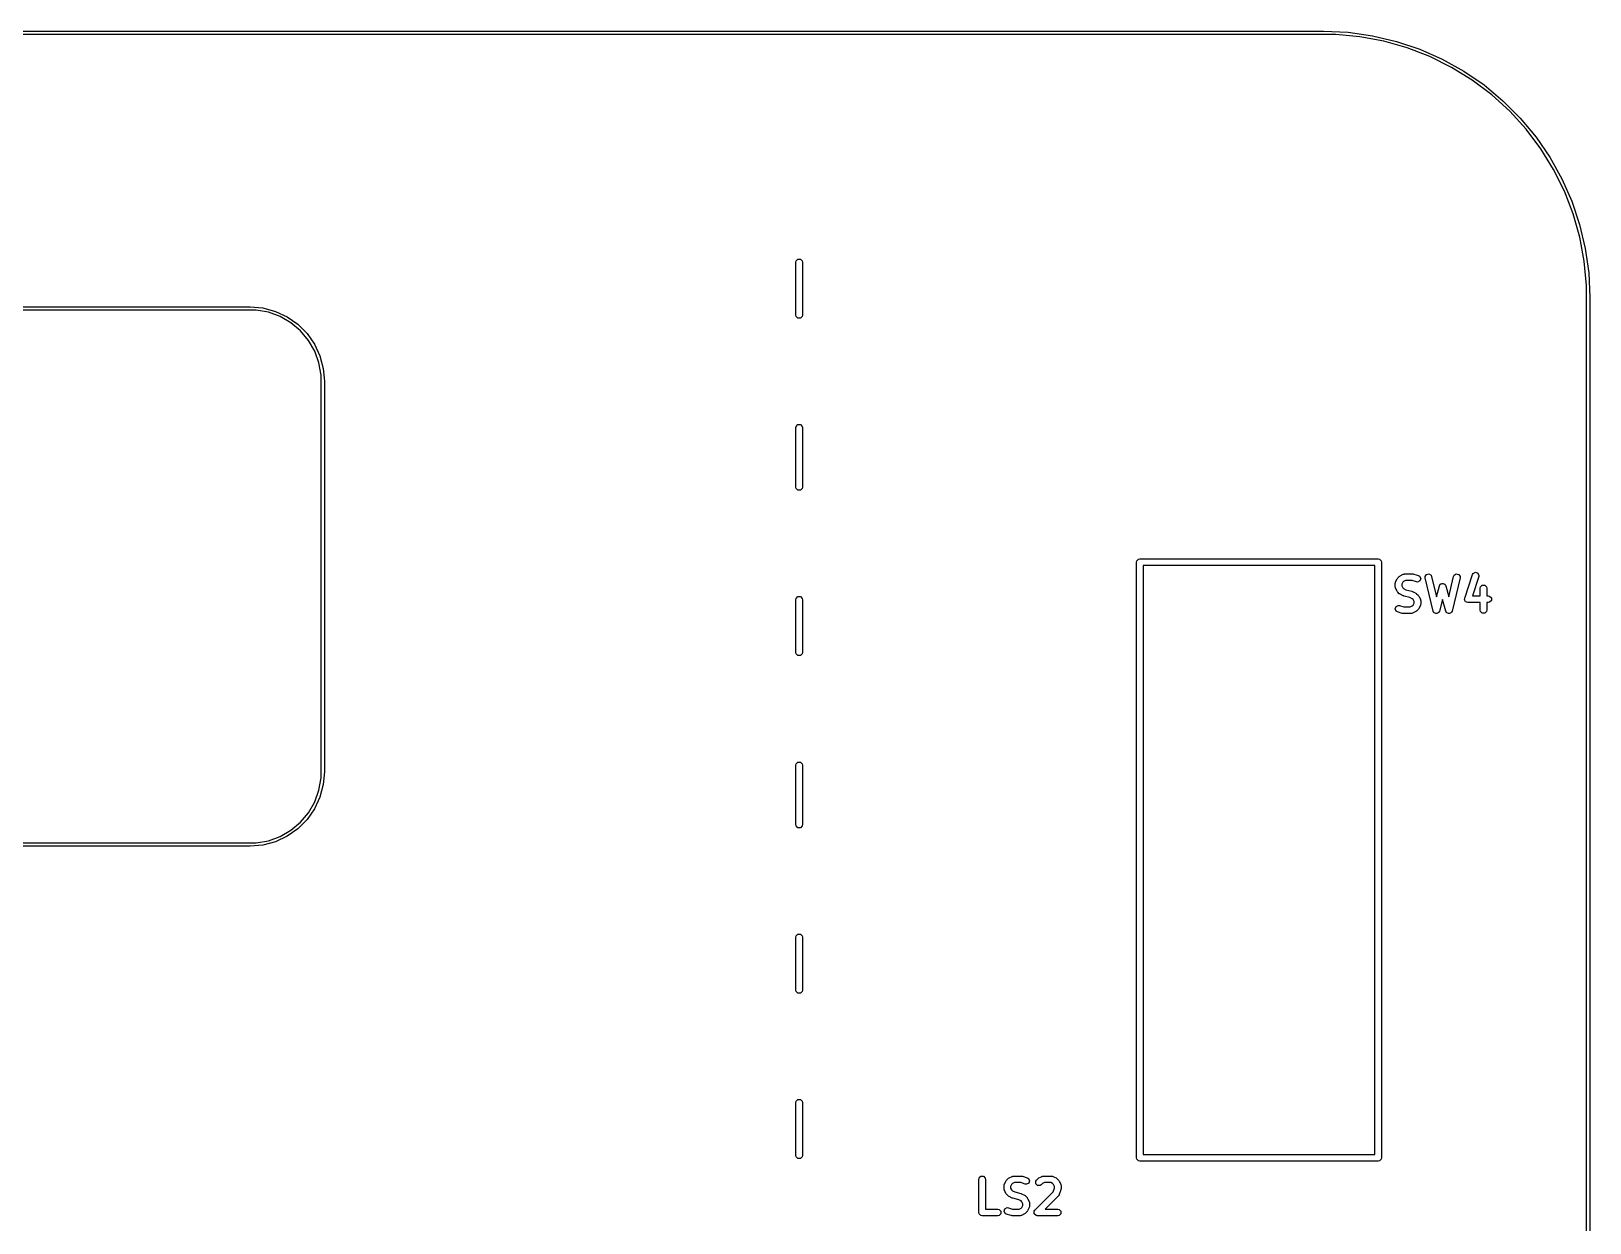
# Model space of a CAD drawing. Header units: inches. Extents: x 0.47 to 2.28, y -2.25 to -0.47.
# Drawn here: x 1.357 to 2.284, y -1.18 to -0.471 of the extents above; entities that cross this region are included whole.
import ezdxf

# ---------------------------------------------------------------- set-up
doc = ezdxf.new("R2010")
doc.units = ezdxf.units.IN
doc.header["$MEASUREMENT"] = 0
doc.layers.add('F.Silkscreen', color=41, linetype='CONTINUOUS', true_color=0xf2eda1)

msp = doc.modelspace()

# ---------------------------------------------------------------- linework, layer by layer
at = {"layer": 'F.Silkscreen', "linetype": 'CONTINUOUS'}
for p, q in [((0.62992, -0.47146), (2.12598, -0.47146)), ((2.12598, -0.47146), (2.14061, -0.47213)), ((2.14061, -0.47213), (2.1551, -0.47415)), ((2.12598, -0.47343), (0.62992, -0.47343)), ((2.13322, -0.47343), (2.12598, -0.47343)), ((2.14763, -0.47476), (2.13322, -0.47343)), ((2.16185, -0.47742), (2.14763, -0.47476)), ((2.1551, -0.47415), (2.16935, -0.47751)), ((2.17577, -0.48138), (2.16185, -0.47742)), ((2.16935, -0.47751), (2.18323, -0.48216)), ((2.18926, -0.48661), (2.17577, -0.48138)), ((2.18323, -0.48216), (2.19662, -0.48807)), ((2.20222, -0.49306), (2.18926, -0.48661)), ((2.19662, -0.48807), (2.20941, -0.49519)), ((2.21452, -0.50067), (2.20222, -0.49306)), ((2.20941, -0.49519), (2.22148, -0.50346)), ((2.22607, -0.50939), (2.21452, -0.50067)), ((2.22148, -0.50346), (2.23274, -0.51281)), ((2.23676, -0.51914), (2.22607, -0.50939)), ((2.23274, -0.51281), (2.24309, -0.52316)), ((2.24651, -0.52984), (2.23676, -0.51914)), ((2.24309, -0.52316), (2.25244, -0.53443)), ((2.25523, -0.54139), (2.24651, -0.52984)), ((2.25244, -0.53443), (2.26071, -0.5465)), ((2.26285, -0.55369), (2.25523, -0.54139)), ((2.26071, -0.5465), (2.26784, -0.55929)), ((2.2693, -0.56664), (2.26285, -0.55369)), ((2.26784, -0.55929), (2.27375, -0.57268)), ((2.27453, -0.58014), (2.2693, -0.56664)), ((2.27375, -0.57268), (2.2784, -0.58656)), ((2.27849, -0.59405), (2.27453, -0.58014)), ((2.2784, -0.58656), (2.28175, -0.6008)), ((2.28115, -0.60828), (2.27849, -0.59405)), ((2.28175, -0.6008), (2.28377, -0.6153)), ((1.81201, -0.6089), (1.81216, -0.60814)), ((1.81201, -0.64039), (1.81201, -0.6089)), ((1.81216, -0.60814), (1.81322, -0.60708)), ((1.81322, -0.60708), (1.81473, -0.60708)), ((1.81473, -0.60708), (1.8158, -0.60814)), ((1.8158, -0.60814), (1.81594, -0.6089)), ((1.81594, -0.6089), (1.81594, -0.64039)), ((2.28248, -0.62269), (2.28115, -0.60828)), ((2.28377, -0.6153), (2.28445, -0.62992)), ((2.28248, -0.62992), (2.28248, -0.62269)), ((2.28248, -2.08661), (2.28248, -0.62992)), ((2.28445, -0.62992), (2.28445, -2.08661)), ((1.32185, -0.63547), (1.4872, -0.63547)), ((1.4872, -0.63744), (1.32185, -0.63744)), ((1.4872, -0.63547), (1.4949, -0.63615)), ((1.49091, -0.63744), (1.4872, -0.63744)), ((1.4982, -0.63873), (1.49091, -0.63744)), ((1.4949, -0.63615), (1.50235, -0.63814)), ((1.50516, -0.64126), (1.4982, -0.63873)), ((1.50235, -0.63814), (1.50935, -0.64141)), ((1.51157, -0.64496), (1.50516, -0.64126)), ((1.50935, -0.64141), (1.51567, -0.64583)), ((1.51725, -0.64972), (1.51157, -0.64496)), ((1.51567, -0.64583), (1.52113, -0.65129)), ((1.81216, -0.64115), (1.81201, -0.64039)), ((1.81322, -0.64221), (1.81216, -0.64115)), ((1.81473, -0.64221), (1.81322, -0.64221)), ((1.8158, -0.64115), (1.81473, -0.64221)), ((1.81594, -0.64039), (1.8158, -0.64115)), ((1.52201, -0.6554), (1.51725, -0.64972)), ((1.52113, -0.65129), (1.52556, -0.65762)), ((1.52571, -0.66181), (1.52201, -0.6554)), ((1.52556, -0.65762), (1.52882, -0.66462)), ((1.52824, -0.66877), (1.52571, -0.66181)), ((1.52882, -0.66462), (1.53082, -0.67207)), ((1.52953, -0.67606), (1.52824, -0.66877)), ((1.52953, -0.67976), (1.52953, -0.67606)), ((1.53082, -0.67207), (1.5315, -0.67976)), ((1.52953, -0.91205), (1.52953, -0.67976)), ((1.5315, -0.67976), (1.5315, -0.91205)), ((1.81201, -0.70732), (1.81216, -0.70657)), ((1.81201, -0.74276), (1.81201, -0.70732)), ((1.81216, -0.70657), (1.81322, -0.7055)), ((1.81322, -0.7055), (1.81473, -0.7055)), ((1.81473, -0.7055), (1.8158, -0.70657)), ((1.8158, -0.70657), (1.81594, -0.70732)), ((1.81594, -0.70732), (1.81594, -0.74276)), ((1.81216, -0.74351), (1.81201, -0.74276)), ((1.81322, -0.74457), (1.81216, -0.74351)), ((1.81473, -0.74457), (1.81322, -0.74457)), ((1.8158, -0.74351), (1.81473, -0.74457)), ((1.81594, -0.74276), (1.8158, -0.74351)), ((2.01476, -0.7874), (2.01491, -0.78665)), ((2.01476, -1.14173), (2.01476, -0.7874)), ((2.01491, -0.78665), (2.01598, -0.78558)), ((2.01598, -0.78558), (2.01673, -0.78543)), ((2.01673, -0.78543), (2.0876, -0.78543)), ((2.0876, -0.78543), (2.15846, -0.78543)), ((2.15846, -0.78543), (2.15922, -0.78558)), ((2.15922, -0.78558), (2.16028, -0.78665)), ((2.16028, -0.78665), (2.16043, -0.7874)), ((2.16043, -0.7874), (2.16043, -1.14173)), ((2.0187, -0.78937), (2.0187, -1.13976)), ((2.0876, -0.78937), (2.0187, -0.78937)), ((2.1565, -0.78937), (2.0876, -0.78937)), ((2.1565, -1.13976), (2.1565, -0.78937)), ((2.16884, -0.79917), (2.16978, -0.7973)), ((2.16978, -0.7973), (2.16997, -0.79705)), ((2.16997, -0.79705), (2.17015, -0.79679)), ((2.17015, -0.79679), (2.17109, -0.79585)), ((2.17109, -0.79585), (2.17135, -0.79567)), ((2.17135, -0.79567), (2.1716, -0.79548)), ((2.1716, -0.79548), (2.17347, -0.79454)), ((2.17347, -0.79454), (2.17357, -0.79452)), ((2.17357, -0.79452), (2.1736, -0.79448)), ((2.1736, -0.79448), (2.17391, -0.79442)), ((2.17391, -0.79442), (2.17421, -0.79434)), ((2.17421, -0.79434), (2.17426, -0.79435)), ((2.17426, -0.79435), (2.17435, -0.79434)), ((2.17435, -0.79434), (2.17904, -0.79434)), ((2.17904, -0.79434), (2.17935, -0.7944)), ((2.17935, -0.7944), (2.17966, -0.79444)), ((2.17966, -0.79444), (2.18247, -0.79537)), ((2.18247, -0.79537), (2.18314, -0.79575)), ((2.18314, -0.79575), (2.18382, -0.7971)), ((2.18382, -0.7971), (2.18334, -0.79853)), ((2.18647, -0.79599), (2.18726, -0.79471)), ((2.1865, -0.79676), (2.18647, -0.79599)), ((2.19119, -0.81644), (2.1865, -0.79676)), ((2.18726, -0.79471), (2.18873, -0.79436)), ((2.18873, -0.79436), (2.19001, -0.79515)), ((2.19001, -0.79515), (2.19033, -0.79585)), ((2.19033, -0.79585), (2.19321, -0.80794)), ((2.20049, -0.80794), (2.20337, -0.79585)), ((2.2072, -0.79676), (2.20251, -0.81644)), ((2.20337, -0.79585), (2.20369, -0.79515)), ((2.20369, -0.79515), (2.20498, -0.79436)), ((2.20498, -0.79436), (2.20644, -0.79471)), ((2.20644, -0.79471), (2.20723, -0.79599)), ((2.20723, -0.79599), (2.2072, -0.79676)), ((2.20998, -0.8088), (2.21467, -0.79474)), ((2.2184, -0.79599), (2.21458, -0.80746)), ((2.21467, -0.79474), (2.21505, -0.79408)), ((2.21505, -0.79408), (2.2164, -0.7934)), ((2.2164, -0.7934), (2.21783, -0.79388)), ((2.21783, -0.79388), (2.2185, -0.79523)), ((2.2185, -0.79523), (2.2184, -0.79599)), ((2.16864, -0.79991), (2.16872, -0.79961)), ((2.16865, -0.79996), (2.16864, -0.79991)), ((2.16864, -0.80005), (2.16865, -0.79996)), ((2.16864, -0.80193), (2.16864, -0.80005)), ((2.16865, -0.80202), (2.16864, -0.80193)), ((2.16864, -0.80207), (2.16865, -0.80202)), ((2.16872, -0.80237), (2.16864, -0.80207)), ((2.16872, -0.79961), (2.16879, -0.7993)), ((2.16879, -0.80268), (2.16872, -0.80237)), ((2.16879, -0.7993), (2.16882, -0.79927)), ((2.16882, -0.80271), (2.16879, -0.80268)), ((2.16882, -0.79927), (2.16884, -0.79917)), ((2.16884, -0.80281), (2.16882, -0.80271)), ((2.16978, -0.80468), (2.16884, -0.80281)), ((2.16997, -0.80493), (2.16978, -0.80468)), ((2.17015, -0.80519), (2.16997, -0.80493)), ((2.17109, -0.80613), (2.17015, -0.80519)), ((2.17135, -0.80631), (2.17109, -0.80613)), ((2.1716, -0.8065), (2.17135, -0.80631)), ((2.17347, -0.80744), (2.1716, -0.8065)), ((2.17316, -0.79934), (2.17257, -0.80052)), ((2.17257, -0.80052), (2.17257, -0.80146)), ((2.17257, -0.80146), (2.17316, -0.80264)), ((2.17364, -0.79886), (2.17316, -0.79934)), ((2.17316, -0.80264), (2.17364, -0.80312)), ((2.17482, -0.79827), (2.17364, -0.79886)), ((2.17364, -0.80312), (2.17504, -0.80382)), ((2.17872, -0.79827), (2.17482, -0.79827)), ((2.17504, -0.80382), (2.17858, -0.80471)), ((2.17858, -0.80471), (2.17878, -0.8048)), ((2.18123, -0.79911), (2.17872, -0.79827)), ((2.17878, -0.8048), (2.17898, -0.80485)), ((2.17898, -0.80485), (2.18086, -0.80579)), ((2.18086, -0.80579), (2.18111, -0.80598)), ((2.18111, -0.80598), (2.18137, -0.80616)), ((2.18199, -0.7992), (2.18123, -0.79911)), ((2.18137, -0.80616), (2.18231, -0.8071)), ((2.18334, -0.79853), (2.18199, -0.7992)), ((2.19321, -0.80794), (2.19495, -0.80142)), ((2.19495, -0.80142), (2.19529, -0.80073)), ((2.19529, -0.80073), (2.19552, -0.8006)), ((2.19552, -0.8006), (2.19565, -0.80036)), ((2.19565, -0.80036), (2.19615, -0.80023)), ((2.19615, -0.80023), (2.19659, -0.79998)), ((2.19659, -0.79998), (2.19685, -0.80005)), ((2.19685, -0.80005), (2.19711, -0.79998)), ((2.19711, -0.79998), (2.19755, -0.80023)), ((2.19755, -0.80023), (2.19805, -0.80036)), ((2.19805, -0.80036), (2.19818, -0.8006)), ((2.19818, -0.8006), (2.19841, -0.80073)), ((2.19841, -0.80073), (2.19875, -0.80142)), ((2.19875, -0.80142), (2.20049, -0.80794)), ((2.21925, -0.80287), (2.2194, -0.80211)), ((2.21925, -0.80746), (2.21925, -0.80287)), ((2.2194, -0.80211), (2.22047, -0.80105)), ((2.22047, -0.80105), (2.22198, -0.80105)), ((2.22198, -0.80105), (2.22304, -0.80211)), ((2.22304, -0.80211), (2.22319, -0.80287)), ((2.22319, -0.80287), (2.22319, -0.80746)), ((1.81201, -0.80969), (1.81216, -0.80893)), ((1.81201, -0.84118), (1.81201, -0.80969)), ((1.81216, -0.80893), (1.81322, -0.80787)), ((1.81322, -0.80787), (1.81473, -0.80787)), ((1.81473, -0.80787), (1.8158, -0.80893)), ((1.8158, -0.80893), (1.81594, -0.80969)), ((1.81594, -0.80969), (1.81594, -0.84118)), ((2.16864, -0.81519), (2.16912, -0.81376)), ((2.16931, -0.81654), (2.16864, -0.81519)), ((2.16912, -0.81376), (2.17046, -0.81309)), ((2.17046, -0.81309), (2.17123, -0.81318)), ((2.17123, -0.81318), (2.17374, -0.81402)), ((2.17368, -0.80749), (2.17347, -0.80744)), ((2.17388, -0.80759), (2.17368, -0.80749)), ((2.17374, -0.81402), (2.17764, -0.81402)), ((2.17742, -0.80847), (2.17388, -0.80759)), ((2.17881, -0.80917), (2.17742, -0.80847)), ((2.17764, -0.81402), (2.17881, -0.81343)), ((2.1793, -0.80966), (2.17881, -0.80917)), ((2.17881, -0.81343), (2.1793, -0.81295)), ((2.17988, -0.81083), (2.1793, -0.80966)), ((2.1793, -0.81295), (2.17988, -0.81177)), ((2.17988, -0.81177), (2.17988, -0.81083)), ((2.18231, -0.81551), (2.18137, -0.81644)), ((2.18231, -0.8071), (2.18248, -0.80736)), ((2.18248, -0.81524), (2.18231, -0.81551)), ((2.18248, -0.80736), (2.18268, -0.80761)), ((2.18268, -0.81499), (2.18248, -0.81524)), ((2.18268, -0.80761), (2.18361, -0.80948)), ((2.18361, -0.81312), (2.18268, -0.81499)), ((2.18361, -0.80948), (2.18364, -0.80958)), ((2.18364, -0.81302), (2.18361, -0.81312)), ((2.18364, -0.80958), (2.18367, -0.80961)), ((2.18367, -0.81299), (2.18364, -0.81302)), ((2.18367, -0.80961), (2.18373, -0.80992)), ((2.18373, -0.81268), (2.18367, -0.81299)), ((2.18373, -0.80992), (2.18382, -0.81022)), ((2.18382, -0.81238), (2.18373, -0.81268)), ((2.18382, -0.81022), (2.1838, -0.81027)), ((2.1838, -0.81027), (2.18382, -0.81036)), ((2.18382, -0.81224), (2.1838, -0.81234)), ((2.1838, -0.81234), (2.18382, -0.81238)), ((2.18382, -0.81036), (2.18382, -0.81224)), ((2.19685, -0.80957), (2.195, -0.8165)), ((2.1987, -0.8165), (2.19685, -0.80957)), ((2.20988, -0.80957), (2.20998, -0.8088)), ((2.21003, -0.80986), (2.20988, -0.80957)), ((2.21003, -0.81018), (2.21003, -0.80986)), ((2.21035, -0.8105), (2.21003, -0.81018)), ((2.21056, -0.81091), (2.21035, -0.8105)), ((2.21087, -0.81102), (2.21056, -0.81091)), ((2.2111, -0.81125), (2.21087, -0.81102)), ((2.21185, -0.8114), (2.2111, -0.81125)), ((2.21925, -0.8114), (2.21185, -0.8114)), ((2.21458, -0.80746), (2.21925, -0.80746)), ((2.21925, -0.81599), (2.21925, -0.8114)), ((2.2194, -0.81674), (2.21925, -0.81599)), ((2.22319, -0.81599), (2.22304, -0.81674)), ((2.22319, -0.80746), (2.22403, -0.80746)), ((2.22403, -0.8114), (2.22319, -0.8114)), ((2.22319, -0.8114), (2.22319, -0.81599)), ((2.22403, -0.80746), (2.22479, -0.80761)), ((2.22479, -0.81125), (2.22403, -0.8114)), ((2.22479, -0.80761), (2.22585, -0.80867)), ((2.22585, -0.81018), (2.22479, -0.81125)), ((2.22585, -0.80867), (2.22585, -0.81018)), ((2.16998, -0.81692), (2.16931, -0.81654)), ((2.17279, -0.81786), (2.16998, -0.81692)), ((2.17311, -0.8179), (2.17279, -0.81786)), ((2.17342, -0.81796), (2.17311, -0.8179)), ((2.1781, -0.81796), (2.17342, -0.81796)), ((2.1782, -0.81794), (2.1781, -0.81796)), ((2.17824, -0.81795), (2.1782, -0.81794)), ((2.17855, -0.81787), (2.17824, -0.81795)), ((2.17886, -0.81781), (2.17855, -0.81787)), ((2.17889, -0.81778), (2.17886, -0.81781)), ((2.17898, -0.81775), (2.17889, -0.81778)), ((2.18086, -0.81681), (2.17898, -0.81775)), ((2.18111, -0.81662), (2.18086, -0.81681)), ((2.18137, -0.81644), (2.18111, -0.81662)), ((2.19151, -0.81714), (2.19119, -0.81644)), ((2.19176, -0.8173), (2.19151, -0.81714)), ((2.1919, -0.81755), (2.19176, -0.8173)), ((2.19237, -0.81768), (2.1919, -0.81755)), ((2.19279, -0.81793), (2.19237, -0.81768)), ((2.19308, -0.81786), (2.19279, -0.81793)), ((2.19336, -0.81794), (2.19308, -0.81786)), ((2.19378, -0.8177), (2.19336, -0.81794)), ((2.19425, -0.81758), (2.19378, -0.8177)), ((2.19441, -0.81733), (2.19425, -0.81758)), ((2.19466, -0.81718), (2.19441, -0.81733)), ((2.195, -0.8165), (2.19466, -0.81718)), ((2.19904, -0.81718), (2.1987, -0.8165)), ((2.19929, -0.81733), (2.19904, -0.81718)), ((2.19945, -0.81758), (2.19929, -0.81733)), ((2.19992, -0.8177), (2.19945, -0.81758)), ((2.20034, -0.81794), (2.19992, -0.8177)), ((2.20063, -0.81786), (2.20034, -0.81794)), ((2.20091, -0.81793), (2.20063, -0.81786)), ((2.20133, -0.81768), (2.20091, -0.81793)), ((2.2018, -0.81755), (2.20133, -0.81768)), ((2.20194, -0.8173), (2.2018, -0.81755)), ((2.20219, -0.81714), (2.20194, -0.8173)), ((2.20251, -0.81644), (2.20219, -0.81714)), ((2.22047, -0.81781), (2.2194, -0.81674)), ((2.22198, -0.81781), (2.22047, -0.81781)), ((2.22304, -0.81674), (2.22198, -0.81781)), ((1.81216, -0.84193), (1.81201, -0.84118)), ((1.81322, -0.843), (1.81216, -0.84193)), ((1.81473, -0.843), (1.81322, -0.843)), ((1.8158, -0.84193), (1.81473, -0.843)), ((1.81594, -0.84118), (1.8158, -0.84193)), ((1.81201, -0.90811), (1.81216, -0.90736)), ((1.81201, -0.94354), (1.81201, -0.90811)), ((1.81216, -0.90736), (1.81322, -0.90629)), ((1.81322, -0.90629), (1.81473, -0.90629)), ((1.81473, -0.90629), (1.8158, -0.90736)), ((1.8158, -0.90736), (1.81594, -0.90811)), ((1.81594, -0.90811), (1.81594, -0.94354)), ((1.52824, -0.92304), (1.52953, -0.91575)), ((1.52953, -0.91575), (1.52953, -0.91205)), ((1.5315, -0.91205), (1.53082, -0.91974)), ((1.52882, -0.9272), (1.52556, -0.93419)), ((1.52571, -0.93), (1.52824, -0.92304)), ((1.53082, -0.91974), (1.52882, -0.9272)), ((1.51725, -0.94209), (1.52201, -0.93642)), ((1.52556, -0.93419), (1.52113, -0.94052)), ((1.52201, -0.93642), (1.52571, -0.93)), ((1.51567, -0.94598), (1.50935, -0.9504)), ((1.51157, -0.94685), (1.51725, -0.94209)), ((1.52113, -0.94052), (1.51567, -0.94598)), ((1.81216, -0.9443), (1.81201, -0.94354)), ((1.81322, -0.94536), (1.81216, -0.9443)), ((1.81473, -0.94536), (1.81322, -0.94536)), ((1.8158, -0.9443), (1.81473, -0.94536)), ((1.81594, -0.94354), (1.8158, -0.9443)), ((1.32185, -0.95437), (1.4872, -0.95437)), ((1.4872, -0.95437), (1.49091, -0.95437)), ((1.49091, -0.95437), (1.4982, -0.95308)), ((1.50235, -0.95367), (1.4949, -0.95567)), ((1.4982, -0.95308), (1.50516, -0.95055)), ((1.50935, -0.9504), (1.50235, -0.95367)), ((1.50516, -0.95055), (1.51157, -0.94685)), ((1.4872, -0.95634), (1.32185, -0.95634)), ((1.4949, -0.95567), (1.4872, -0.95634)), ((1.81201, -1.01047), (1.81216, -1.00972)), ((1.81201, -1.04197), (1.81201, -1.01047)), ((1.81216, -1.00972), (1.81322, -1.00865)), ((1.81322, -1.00865), (1.81473, -1.00865)), ((1.81473, -1.00865), (1.8158, -1.00972)), ((1.8158, -1.00972), (1.81594, -1.01047)), ((1.81594, -1.01047), (1.81594, -1.04197)), ((1.81216, -1.04272), (1.81201, -1.04197)), ((1.81322, -1.04379), (1.81216, -1.04272)), ((1.81473, -1.04379), (1.81322, -1.04379)), ((1.8158, -1.04272), (1.81473, -1.04379)), ((1.81594, -1.04197), (1.8158, -1.04272)), ((1.81201, -1.1089), (1.81216, -1.10814)), ((1.81201, -1.14039), (1.81201, -1.1089)), ((1.81216, -1.10814), (1.81322, -1.10708)), ((1.81322, -1.10708), (1.81473, -1.10708)), ((1.81473, -1.10708), (1.8158, -1.10814)), ((1.8158, -1.10814), (1.81594, -1.1089)), ((1.81594, -1.1089), (1.81594, -1.14039)), ((1.81216, -1.14115), (1.81201, -1.14039)), ((1.81594, -1.14039), (1.8158, -1.14115)), ((2.0187, -1.13976), (2.0876, -1.13976)), ((2.0876, -1.13976), (2.1565, -1.13976)), ((1.81322, -1.14221), (1.81216, -1.14115)), ((1.81473, -1.14221), (1.81322, -1.14221)), ((1.8158, -1.14115), (1.81473, -1.14221)), ((2.01491, -1.14249), (2.01476, -1.14173)), ((2.01598, -1.14355), (2.01491, -1.14249)), ((2.01673, -1.1437), (2.01598, -1.14355)), ((2.0876, -1.1437), (2.01673, -1.1437)), ((2.15846, -1.1437), (2.0876, -1.1437)), ((2.15922, -1.14355), (2.15846, -1.1437)), ((2.16028, -1.14249), (2.15922, -1.14355)), ((2.16043, -1.14173), (2.16028, -1.14249)), ((1.92088, -1.15457), (1.92103, -1.15382)), ((1.92088, -1.17426), (1.92088, -1.15457)), ((1.92103, -1.15382), (1.9221, -1.15275)), ((1.9221, -1.15275), (1.92361, -1.15275)), ((1.92361, -1.15275), (1.92467, -1.15382)), ((1.92467, -1.15382), (1.92482, -1.15457)), ((1.92482, -1.15457), (1.92482, -1.17229)), ((1.93588, -1.15832), (1.9359, -1.15822)), ((1.93588, -1.1602), (1.93588, -1.15832)), ((1.93589, -1.15818), (1.93597, -1.15788)), ((1.9359, -1.15822), (1.93589, -1.15818)), ((1.93597, -1.15788), (1.93603, -1.15757)), ((1.93603, -1.15757), (1.93606, -1.15754)), ((1.93606, -1.15754), (1.93609, -1.15744)), ((1.93609, -1.15744), (1.93703, -1.15557)), ((1.93703, -1.15557), (1.93722, -1.15532)), ((1.93722, -1.15532), (1.9374, -1.15505)), ((1.9374, -1.15505), (1.93833, -1.15412)), ((1.93833, -1.15412), (1.9386, -1.15394)), ((1.9386, -1.15394), (1.93885, -1.15375)), ((1.93885, -1.15375), (1.94072, -1.15281)), ((1.94041, -1.15761), (1.93982, -1.15879)), ((1.93982, -1.15879), (1.93982, -1.15973)), ((1.94089, -1.15713), (1.94041, -1.15761)), ((1.94072, -1.15281), (1.94082, -1.15278)), ((1.94082, -1.15278), (1.94085, -1.15275)), ((1.94085, -1.15275), (1.94116, -1.15269)), ((1.94207, -1.15654), (1.94089, -1.15713)), ((1.94116, -1.15269), (1.94146, -1.15261)), ((1.94146, -1.15261), (1.9415, -1.15262)), ((1.9415, -1.15262), (1.9416, -1.1526)), ((1.9416, -1.1526), (1.94629, -1.1526)), ((1.94597, -1.15654), (1.94207, -1.15654)), ((1.94848, -1.15738), (1.94597, -1.15654)), ((1.94629, -1.1526), (1.9466, -1.15266)), ((1.9466, -1.15266), (1.94691, -1.1527)), ((1.94691, -1.1527), (1.94972, -1.15364)), ((1.94924, -1.15747), (1.94848, -1.15738)), ((1.95059, -1.1568), (1.94924, -1.15747)), ((1.94972, -1.15364), (1.95039, -1.15402)), ((1.95039, -1.15402), (1.95106, -1.15537)), ((1.95106, -1.15537), (1.95059, -1.1568)), ((1.95478, -1.15569), (1.95521, -1.15505)), ((1.95478, -1.1572), (1.95478, -1.15569)), ((1.95585, -1.15826), (1.95478, -1.1572)), ((1.95521, -1.15505), (1.95614, -1.15412)), ((1.95735, -1.15826), (1.95585, -1.15826)), ((1.95614, -1.15412), (1.95641, -1.15394)), ((1.95641, -1.15394), (1.95666, -1.15375)), ((1.95666, -1.15375), (1.95853, -1.15281)), ((1.95799, -1.15784), (1.95735, -1.15826)), ((1.9587, -1.15713), (1.95799, -1.15784)), ((1.95853, -1.15281), (1.95863, -1.15278)), ((1.95863, -1.15278), (1.95866, -1.15275)), ((1.95866, -1.15275), (1.95897, -1.15269)), ((1.95988, -1.15654), (1.9587, -1.15713)), ((1.95897, -1.15269), (1.95927, -1.15261)), ((1.95927, -1.15261), (1.95931, -1.15262)), ((1.95931, -1.15262), (1.95941, -1.1526)), ((1.95941, -1.1526), (1.9641, -1.1526)), ((1.96363, -1.15654), (1.95988, -1.15654)), ((1.96481, -1.15713), (1.96363, -1.15654)), ((1.9641, -1.1526), (1.96419, -1.15262)), ((1.96419, -1.15262), (1.96424, -1.15261)), ((1.96424, -1.15261), (1.96454, -1.15269)), ((1.96454, -1.15269), (1.96485, -1.15275)), ((1.96529, -1.15761), (1.96481, -1.15713)), ((1.96485, -1.15275), (1.96488, -1.15278)), ((1.96488, -1.15278), (1.96498, -1.15281)), ((1.96498, -1.15281), (1.96685, -1.15375)), ((1.96588, -1.15879), (1.96529, -1.15761)), ((1.96588, -1.15988), (1.96588, -1.15879)), ((1.96685, -1.15375), (1.9671, -1.15394)), ((1.9671, -1.15394), (1.96736, -1.15412)), ((1.96736, -1.15412), (1.9683, -1.15505)), ((1.9683, -1.15505), (1.96848, -1.15532)), ((1.96848, -1.15532), (1.96867, -1.15557)), ((1.96867, -1.15557), (1.96961, -1.15744)), ((1.96961, -1.15744), (1.96963, -1.15754)), ((1.96963, -1.15754), (1.96967, -1.15757)), ((1.96967, -1.15757), (1.96973, -1.15788)), ((1.96973, -1.15788), (1.96981, -1.15818)), ((1.96981, -1.15818), (1.9698, -1.15822)), ((1.9698, -1.15822), (1.96982, -1.15832)), ((1.96982, -1.15832), (1.96982, -1.1602)), ((1.9359, -1.16029), (1.93588, -1.1602)), ((1.93589, -1.16034), (1.9359, -1.16029)), ((1.93597, -1.16064), (1.93589, -1.16034)), ((1.93603, -1.16095), (1.93597, -1.16064)), ((1.93606, -1.16098), (1.93603, -1.16095)), ((1.93609, -1.16108), (1.93606, -1.16098)), ((1.93703, -1.16295), (1.93609, -1.16108)), ((1.93722, -1.1632), (1.93703, -1.16295)), ((1.9374, -1.16346), (1.93722, -1.1632)), ((1.93833, -1.1644), (1.9374, -1.16346)), ((1.9386, -1.16457), (1.93833, -1.1644)), ((1.93885, -1.16477), (1.9386, -1.16457)), ((1.94072, -1.16571), (1.93885, -1.16477)), ((1.93982, -1.15973), (1.94041, -1.1609)), ((1.94041, -1.1609), (1.94089, -1.16139)), ((1.94093, -1.16576), (1.94072, -1.16571)), ((1.94089, -1.16139), (1.94229, -1.16209)), ((1.94112, -1.16585), (1.94093, -1.16576)), ((1.94466, -1.16674), (1.94112, -1.16585)), ((1.94229, -1.16209), (1.94583, -1.16297)), ((1.94606, -1.16744), (1.94466, -1.16674)), ((1.94583, -1.16297), (1.94602, -1.16306)), ((1.94602, -1.16306), (1.94623, -1.16312)), ((1.94654, -1.16792), (1.94606, -1.16744)), ((1.94623, -1.16312), (1.94811, -1.16406)), ((1.94713, -1.1691), (1.94654, -1.16792)), ((1.94811, -1.16406), (1.94836, -1.16425)), ((1.94836, -1.16425), (1.94862, -1.16443)), ((1.94862, -1.16443), (1.94955, -1.16537)), ((1.94955, -1.16537), (1.94973, -1.16563)), ((1.94973, -1.16563), (1.94992, -1.16588)), ((1.94992, -1.16588), (1.95086, -1.16775)), ((1.95086, -1.16775), (1.95089, -1.16785)), ((1.95089, -1.16785), (1.95092, -1.16788)), ((1.95092, -1.16788), (1.95098, -1.16819)), ((1.95098, -1.16819), (1.95106, -1.16849)), ((1.95106, -1.16849), (1.95105, -1.16854)), ((1.95105, -1.16854), (1.95107, -1.16863)), ((1.95427, -1.17286), (1.96519, -1.16194)), ((1.9683, -1.1644), (1.96041, -1.17229)), ((1.96519, -1.16194), (1.96588, -1.15988)), ((1.96836, -1.16432), (1.9683, -1.1644)), ((1.9684, -1.1643), (1.96836, -1.16432)), ((1.96855, -1.16402), (1.9684, -1.1643)), ((1.96873, -1.16376), (1.96855, -1.16402)), ((1.96878, -1.16363), (1.96873, -1.16372)), ((1.96873, -1.16372), (1.96873, -1.16376)), ((1.96972, -1.16082), (1.96878, -1.16363)), ((1.96975, -1.16051), (1.96972, -1.16082)), ((1.96982, -1.1602), (1.96975, -1.16051)), ((1.92103, -1.17501), (1.92088, -1.17426)), ((1.9221, -1.17607), (1.92103, -1.17501)), ((1.92285, -1.17622), (1.9221, -1.17607)), ((1.93223, -1.17622), (1.92285, -1.17622)), ((1.92482, -1.17229), (1.93223, -1.17229)), ((1.93223, -1.17229), (1.93298, -1.17244)), ((1.93298, -1.17607), (1.93223, -1.17622)), ((1.93298, -1.17244), (1.93405, -1.1735)), ((1.93405, -1.17501), (1.93298, -1.17607)), ((1.93405, -1.1735), (1.93405, -1.17501)), ((1.93589, -1.17346), (1.93636, -1.17203)), ((1.93656, -1.17481), (1.93589, -1.17346)), ((1.93636, -1.17203), (1.93771, -1.17136)), ((1.93723, -1.17519), (1.93656, -1.17481)), ((1.94004, -1.17612), (1.93723, -1.17519)), ((1.93771, -1.17136), (1.93847, -1.17145)), ((1.93847, -1.17145), (1.94098, -1.17229)), ((1.94035, -1.17616), (1.94004, -1.17612)), ((1.94066, -1.17622), (1.94035, -1.17616)), ((1.94535, -1.17622), (1.94066, -1.17622)), ((1.94098, -1.17229), (1.94489, -1.17229)), ((1.94489, -1.17229), (1.94606, -1.1717)), ((1.94545, -1.17621), (1.94535, -1.17622)), ((1.94549, -1.17622), (1.94545, -1.17621)), ((1.94579, -1.17614), (1.94549, -1.17622)), ((1.9461, -1.17607), (1.94579, -1.17614)), ((1.94606, -1.1717), (1.94654, -1.17122)), ((1.94614, -1.17604), (1.9461, -1.17607)), ((1.94623, -1.17602), (1.94614, -1.17604)), ((1.94811, -1.17508), (1.94623, -1.17602)), ((1.94654, -1.17122), (1.94713, -1.17004)), ((1.94713, -1.17004), (1.94713, -1.1691)), ((1.94836, -1.17489), (1.94811, -1.17508)), ((1.94862, -1.17471), (1.94836, -1.17489)), ((1.94955, -1.17377), (1.94862, -1.17471)), ((1.94973, -1.17351), (1.94955, -1.17377)), ((1.94992, -1.17326), (1.94973, -1.17351)), ((1.95086, -1.17139), (1.94992, -1.17326)), ((1.95089, -1.17129), (1.95086, -1.17139)), ((1.95092, -1.17126), (1.95089, -1.17129)), ((1.95098, -1.17095), (1.95092, -1.17126)), ((1.95106, -1.17065), (1.95098, -1.17095)), ((1.95107, -1.17051), (1.95105, -1.1706)), ((1.95105, -1.1706), (1.95106, -1.17065)), ((1.95107, -1.16863), (1.95107, -1.17051)), ((1.95384, -1.1735), (1.95427, -1.17286)), ((1.95384, -1.17501), (1.95384, -1.1735)), ((1.95491, -1.17607), (1.95384, -1.17501)), ((1.95566, -1.17622), (1.95491, -1.17607)), ((1.96785, -1.17622), (1.95566, -1.17622)), ((1.96041, -1.17229), (1.96785, -1.17229)), ((1.96785, -1.17229), (1.9686, -1.17244)), ((1.9686, -1.17607), (1.96785, -1.17622)), ((1.9686, -1.17244), (1.96967, -1.1735)), ((1.96967, -1.17501), (1.9686, -1.17607)), ((1.96967, -1.1735), (1.96967, -1.17501))]:
    msp.add_line(p, q, dxfattribs=at)

doc.saveas('drawing.dxf')
